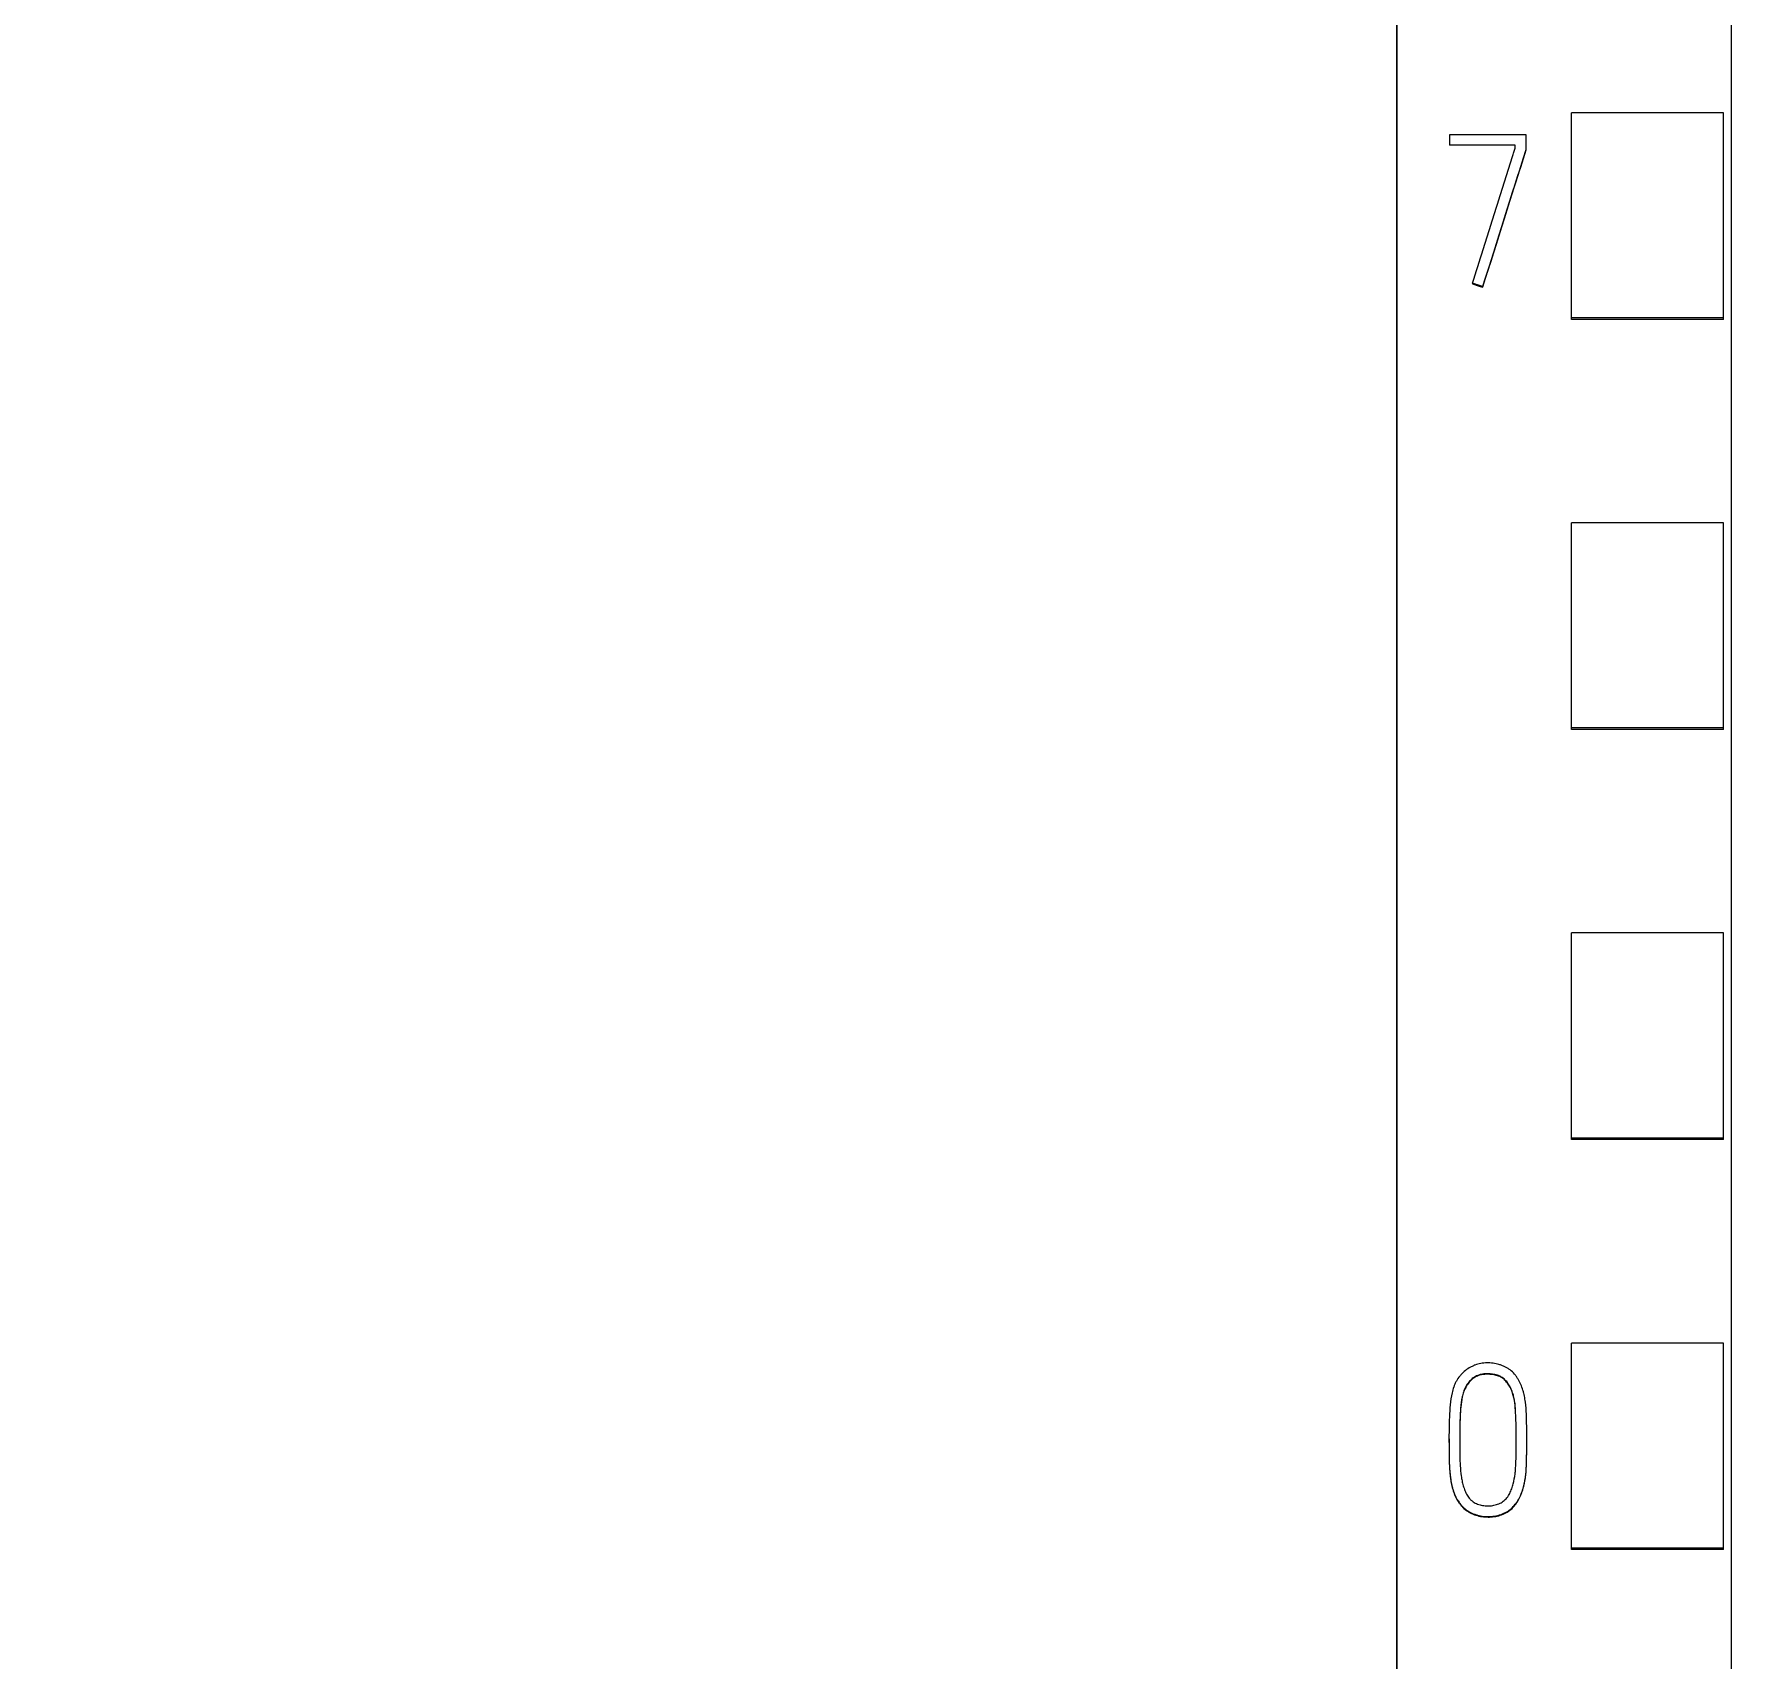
# Model space of a CAD drawing. Header units: millimetres. Extents: x 1359 to 3577, y 1336 to 3557.
# Drawn here: x 2558.42 to 2580.77, y 2979.45 to 3000.87 of the extents above; entities that cross this region are included whole.
import ezdxf

# ---------------------------------------------------------------- set-up
doc = ezdxf.new("R2010")
doc.units = ezdxf.units.MM
doc.set_wipeout_variables(frame=1)
doc.layers.add('000-PI-Oprema', color=30, linetype='Continuous', lineweight=5)

msp = doc.modelspace()

# ---------------------------------------------------------------- linework, layer by layer
at = {"layer": '000-PI-Oprema', "color": 0, "linetype": 'ByBlock', "lineweight": 0}
for p, q in [((2580.771, 3038.956), (2580.771, 2930.141)), ((2578.671, 2997.128), (2578.671, 2999.83)), ((2580.671, 2999.83), (2578.671, 2999.83)), ((2580.671, 2997.128), (2580.671, 2999.83)), ((2577.069, 2999.403), (2577.069, 2999.544)), ((2577.069, 2999.544), (2578.068, 2999.544)), ((2578.068, 2999.544), (2578.068, 2999.342)), ((2577.069, 2999.403), (2577.069, 2999.397)), ((2577.929, 2999.403), (2577.069, 2999.403)), ((2577.929, 2999.364), (2577.929, 2999.403)), ((2578.068, 2999.342), (2578.068, 2999.336)), ((2577.366, 2997.583), (2577.366, 2997.577)), ((2577.499, 2997.539), (2577.499, 2997.532)), ((2578.671, 2997.106), (2578.671, 2997.128)), ((2580.671, 2997.128), (2578.671, 2997.128)), ((2580.671, 2997.106), (2578.671, 2997.106)), ((2580.671, 2997.106), (2580.671, 2997.128)), ((2578.671, 2991.727), (2578.671, 2994.429)), ((2580.671, 2994.429), (2578.671, 2994.429)), ((2580.671, 2991.727), (2580.671, 2994.429)), ((2578.671, 2991.706), (2578.671, 2991.727)), ((2580.671, 2991.727), (2578.671, 2991.727)), ((2580.671, 2991.706), (2578.671, 2991.706)), ((2580.671, 2991.706), (2580.671, 2991.727)), ((2578.671, 2986.325), (2578.671, 2989.027)), ((2580.671, 2989.027), (2578.671, 2989.027)), ((2580.671, 2986.325), (2580.671, 2989.027)), ((2578.671, 2986.306), (2578.671, 2986.325)), ((2580.671, 2986.325), (2578.671, 2986.325)), ((2580.671, 2986.306), (2578.671, 2986.306)), ((2580.671, 2986.306), (2580.671, 2986.325)), ((2578.671, 2980.924), (2578.671, 2983.625)), ((2580.671, 2983.625), (2578.671, 2983.625)), ((2580.671, 2980.924), (2580.671, 2983.625)), ((2577.057, 2982.364), (2577.057, 2982.358)), ((2578.08, 2982.316), (2578.08, 2982.322)), ((2578.671, 2980.906), (2578.671, 2980.924)), ((2580.671, 2980.924), (2578.671, 2980.924)), ((2580.671, 2980.906), (2580.671, 2980.924)), ((2580.671, 2980.906), (2578.671, 2980.906))]:
    msp.add_line(p, q, dxfattribs=at)
at = {"layer": '000-PI-Oprema', "color": 18, "linetype": 'ByBlock', "lineweight": 0, "true_color": 0x000000}
for centre, major_axis, ratio, start_param, end_param in [((2573.138, 2922.611), (311.804, 993.193), 0.017605, 1.49899, 1.500811), ((2573.112, 2922.165), (312.699, 996.069), 0.017657, 1.498788, 1.500604)]:
    msp.add_ellipse(centre, major_axis=major_axis, ratio=ratio, start_param=start_param, end_param=end_param, dxfattribs=at)
at = {"layer": '000-PI-Oprema', "color": 0, "linetype": 'ByBlock', "lineweight": 0}
for points, knots in [([(2577.366, 2997.583), (2577.413, 2997.731), (2577.46, 2997.88), (2577.53, 2998.103), (2577.553, 2998.177), (2577.6, 2998.325), (2577.623, 2998.4), (2577.658, 2998.511), (2577.67, 2998.548), (2577.693, 2998.622), (2577.705, 2998.659), (2577.74, 2998.771), (2577.764, 2998.845), (2577.81, 2998.994), (2577.834, 2999.068), (2577.869, 2999.179), (2577.881, 2999.216), (2577.899, 2999.272), (2577.905, 2999.29), (2577.914, 2999.318), (2577.917, 2999.327), (2577.923, 2999.346), (2577.926, 2999.355), (2577.929, 2999.364)], [0, 0, 0, 0, 0.25, 0.25, 0.375, 0.375, 0.5, 0.5, 0.5625, 0.5625, 0.625, 0.625, 0.75, 0.75, 0.875, 0.875, 0.9375, 0.9375, 0.96875, 0.96875, 0.984375, 0.984375, 1, 1, 1, 1]), ([(2577.398, 2983.335), (2577.423, 2983.345), (2577.449, 2983.352), (2577.502, 2983.362), (2577.529, 2983.364), (2577.583, 2983.365), (2577.61, 2983.363), (2577.663, 2983.356), (2577.689, 2983.35), (2577.728, 2983.339), (2577.741, 2983.335), (2577.766, 2983.325), (2577.791, 2983.315), (2577.815, 2983.302), (2577.832, 2983.292), (2577.838, 2983.288), (2577.849, 2983.28), (2577.855, 2983.276), (2577.882, 2983.256), (2577.901, 2983.238), (2577.927, 2983.207), (2577.936, 2983.197), (2577.952, 2983.175), (2577.959, 2983.163), (2577.98, 2983.129), (2577.992, 2983.105), (2578.013, 2983.056), (2578.022, 2983.031), (2578.034, 2982.992), (2578.038, 2982.979), (2578.044, 2982.953), (2578.053, 2982.914), (2578.068, 2982.822), (2578.073, 2982.743), (2578.078, 2982.638), (2578.079, 2982.585), (2578.08, 2982.479), (2578.08, 2982.426), (2578.08, 2982.32), (2578.081, 2982.214), (2578.079, 2982.108), (2578.076, 2982.002), (2578.073, 2981.949), (2578.062, 2981.844), (2578.054, 2981.791), (2578.037, 2981.726), (2578.033, 2981.713), (2578.025, 2981.687), (2578.02, 2981.674), (2578.006, 2981.637), (2577.996, 2981.612), (2577.977, 2981.576), (2577.971, 2981.564), (2577.957, 2981.541), (2577.949, 2981.529), (2577.926, 2981.497), (2577.909, 2981.476), (2577.88, 2981.448), (2577.87, 2981.439), (2577.853, 2981.427), (2577.848, 2981.423), (2577.837, 2981.415), (2577.831, 2981.411), (2577.802, 2981.394), (2577.778, 2981.382), (2577.74, 2981.367), (2577.727, 2981.363), (2577.701, 2981.356), (2577.688, 2981.353), (2577.648, 2981.345), (2577.621, 2981.342), (2577.581, 2981.34), (2577.567, 2981.34), (2577.54, 2981.341), (2577.526, 2981.342), (2577.486, 2981.347), (2577.46, 2981.352), (2577.421, 2981.362), (2577.408, 2981.366), (2577.382, 2981.375), (2577.37, 2981.38), (2577.333, 2981.397), (2577.309, 2981.411), (2577.277, 2981.435), (2577.266, 2981.443), (2577.246, 2981.462), (2577.236, 2981.471), (2577.209, 2981.501), (2577.192, 2981.523), (2577.17, 2981.557), (2577.163, 2981.569), (2577.15, 2981.592), (2577.144, 2981.604), (2577.128, 2981.641), (2577.118, 2981.666), (2577.106, 2981.705), (2577.103, 2981.718), (2577.096, 2981.744), (2577.093, 2981.757), (2577.085, 2981.797), (2577.08, 2981.824), (2577.062, 2981.956), (2577.059, 2982.063), (2577.057, 2982.224), (2577.057, 2982.278), (2577.056, 2982.385), (2577.057, 2982.438), (2577.058, 2982.545), (2577.059, 2982.599), (2577.064, 2982.705), (2577.067, 2982.759), (2577.078, 2982.865), (2577.085, 2982.917), (2577.103, 2982.996), (2577.111, 2983.022), (2577.124, 2983.06), (2577.129, 2983.073), (2577.141, 2983.099), (2577.147, 2983.111), (2577.166, 2983.147), (2577.182, 2983.17), (2577.208, 2983.202), (2577.217, 2983.212), (2577.236, 2983.232), (2577.246, 2983.242), (2577.277, 2983.269), (2577.299, 2983.285), (2577.335, 2983.306), (2577.347, 2983.313), (2577.366, 2983.322), (2577.375, 2983.326), (2577.386, 2983.331), (2577.391, 2983.333), (2577.394, 2983.334), (2577.396, 2983.335), (2577.398, 2983.335)], [0, 0, 0, 0, 0.015625, 0.015625, 0.03125, 0.03125, 0.046875, 0.046875, 0.0625, 0.0625, 0.070313, 0.070313, 0.078125, 0.085938, 0.085938, 0.089844, 0.089844, 0.09375, 0.09375, 0.109375, 0.109375, 0.117188, 0.117188, 0.125, 0.125, 0.140625, 0.140625, 0.15625, 0.15625, 0.164063, 0.164063, 0.171875, 0.1875, 0.21875, 0.21875, 0.25, 0.25, 0.28125, 0.28125, 0.3125, 0.34375, 0.34375, 0.375, 0.375, 0.40625, 0.40625, 0.414063, 0.414063, 0.421875, 0.421875, 0.4375, 0.4375, 0.445313, 0.445313, 0.453125, 0.453125, 0.46875, 0.46875, 0.476563, 0.476563, 0.480469, 0.480469, 0.484375, 0.484375, 0.5, 0.5, 0.507813, 0.507813, 0.515625, 0.515625, 0.53125, 0.53125, 0.539063, 0.539063, 0.546875, 0.546875, 0.5625, 0.5625, 0.570313, 0.570313, 0.578125, 0.578125, 0.59375, 0.59375, 0.601563, 0.601563, 0.609375, 0.609375, 0.625, 0.625, 0.632813, 0.632813, 0.640625, 0.640625, 0.65625, 0.65625, 0.664063, 0.664063, 0.671875, 0.671875, 0.6875, 0.6875, 0.75, 0.75, 0.78125, 0.78125, 0.8125, 0.8125, 0.84375, 0.84375, 0.875, 0.875, 0.90625, 0.90625, 0.921875, 0.921875, 0.929688, 0.929688, 0.9375, 0.9375, 0.953125, 0.953125, 0.960938, 0.960938, 0.96875, 0.96875, 0.984375, 0.984375, 0.992188, 0.992188, 0.996094, 0.998047, 0.999023, 0.999023, 1, 1, 1, 1]), ([(2577.741, 2983.183), (2577.761, 2983.172), (2577.778, 2983.158), (2577.81, 2983.127), (2577.824, 2983.109), (2577.85, 2983.072), (2577.86, 2983.053), (2577.88, 2983.012), (2577.888, 2982.991), (2577.909, 2982.928), (2577.918, 2982.884), (2577.927, 2982.818), (2577.929, 2982.796), (2577.932, 2982.751), (2577.933, 2982.729), (2577.938, 2982.617), (2577.941, 2982.528), (2577.943, 2982.349), (2577.942, 2982.26), (2577.94, 2982.125), (2577.939, 2982.058), (2577.935, 2981.991), (2577.932, 2981.947), (2577.93, 2981.925), (2577.921, 2981.858), (2577.913, 2981.814), (2577.897, 2981.75), (2577.89, 2981.728), (2577.879, 2981.697), (2577.875, 2981.686), (2577.866, 2981.666), (2577.856, 2981.645), (2577.845, 2981.626), (2577.833, 2981.607), (2577.827, 2981.598), (2577.806, 2981.571), (2577.79, 2981.556), (2577.763, 2981.535), (2577.753, 2981.529), (2577.734, 2981.518), (2577.723, 2981.513), (2577.703, 2981.505), (2577.692, 2981.501), (2577.671, 2981.494), (2577.66, 2981.492), (2577.627, 2981.485), (2577.605, 2981.482), (2577.571, 2981.481), (2577.56, 2981.482), (2577.537, 2981.483), (2577.526, 2981.484), (2577.493, 2981.488), (2577.471, 2981.493), (2577.439, 2981.503), (2577.428, 2981.507), (2577.408, 2981.516), (2577.388, 2981.527), (2577.369, 2981.539), (2577.356, 2981.55), (2577.352, 2981.553), (2577.343, 2981.561), (2577.339, 2981.565), (2577.328, 2981.577), (2577.32, 2981.585), (2577.307, 2981.603), (2577.301, 2981.613), (2577.284, 2981.642), (2577.274, 2981.662), (2577.258, 2981.704), (2577.251, 2981.725), (2577.241, 2981.757), (2577.238, 2981.768), (2577.233, 2981.79), (2577.226, 2981.822), (2577.22, 2981.855), (2577.211, 2981.921), (2577.207, 2981.965), (2577.199, 2982.096), (2577.198, 2982.185), (2577.198, 2982.317), (2577.198, 2982.361), (2577.199, 2982.449), (2577.199, 2982.582), (2577.204, 2982.714), (2577.215, 2982.824), (2577.217, 2982.846), (2577.224, 2982.889), (2577.228, 2982.911), (2577.236, 2982.943), (2577.239, 2982.954), (2577.245, 2982.975), (2577.249, 2982.985), (2577.26, 2983.016), (2577.269, 2983.036), (2577.286, 2983.065), (2577.291, 2983.074), (2577.304, 2983.092), (2577.31, 2983.101), (2577.332, 2983.127), (2577.347, 2983.143), (2577.372, 2983.164), (2577.381, 2983.17), (2577.4, 2983.182), (2577.41, 2983.188), (2577.439, 2983.202), (2577.46, 2983.209), (2577.504, 2983.218), (2577.526, 2983.22), (2577.57, 2983.221), (2577.592, 2983.22), (2577.636, 2983.216), (2577.657, 2983.212), (2577.689, 2983.204), (2577.7, 2983.201), (2577.715, 2983.195), (2577.721, 2983.193), (2577.728, 2983.189), (2577.731, 2983.188), (2577.736, 2983.185), (2577.738, 2983.184), (2577.741, 2983.183)], [0, 0, 0, 0, 0.015625, 0.015625, 0.03125, 0.03125, 0.046875, 0.046875, 0.0625, 0.0625, 0.09375, 0.09375, 0.109375, 0.109375, 0.125, 0.125, 0.1875, 0.1875, 0.25, 0.25, 0.28125, 0.296875, 0.296875, 0.3125, 0.3125, 0.34375, 0.34375, 0.359375, 0.359375, 0.367188, 0.367188, 0.375, 0.382813, 0.382813, 0.390625, 0.390625, 0.40625, 0.40625, 0.414063, 0.414063, 0.421875, 0.421875, 0.429688, 0.429688, 0.4375, 0.4375, 0.453125, 0.453125, 0.460938, 0.460938, 0.46875, 0.46875, 0.484375, 0.484375, 0.492188, 0.492188, 0.5, 0.507813, 0.507813, 0.511719, 0.511719, 0.515625, 0.515625, 0.523438, 0.523438, 0.53125, 0.53125, 0.546875, 0.546875, 0.5625, 0.5625, 0.570313, 0.570313, 0.578125, 0.59375, 0.59375, 0.625, 0.625, 0.6875, 0.6875, 0.71875, 0.71875, 0.75, 0.8125, 0.8125, 0.828125, 0.828125, 0.84375, 0.84375, 0.851563, 0.851563, 0.859375, 0.859375, 0.875, 0.875, 0.882813, 0.882813, 0.890625, 0.890625, 0.90625, 0.90625, 0.914063, 0.914063, 0.921875, 0.921875, 0.9375, 0.9375, 0.953125, 0.953125, 0.96875, 0.96875, 0.984375, 0.984375, 0.992187, 0.992187, 0.996094, 0.996094, 0.998047, 0.998047, 1, 1, 1, 1]), ([(2577.741, 2983.176), (2577.721, 2983.187), (2577.7, 2983.195), (2577.668, 2983.203), (2577.657, 2983.206), (2577.635, 2983.209), (2577.623, 2983.211), (2577.59, 2983.214), (2577.568, 2983.215), (2577.523, 2983.214), (2577.501, 2983.211), (2577.468, 2983.204), (2577.457, 2983.201), (2577.436, 2983.194), (2577.426, 2983.19), (2577.406, 2983.18), (2577.396, 2983.174), (2577.377, 2983.161), (2577.368, 2983.154), (2577.351, 2983.14), (2577.343, 2983.132), (2577.328, 2983.116), (2577.32, 2983.107), (2577.299, 2983.08), (2577.287, 2983.062), (2577.271, 2983.032), (2577.266, 2983.022), (2577.257, 2983.002), (2577.253, 2982.991), (2577.242, 2982.959), (2577.236, 2982.938), (2577.221, 2982.873), (2577.216, 2982.829), (2577.207, 2982.74), (2577.205, 2982.696), (2577.201, 2982.606), (2577.2, 2982.562), (2577.199, 2982.473), (2577.199, 2982.428), (2577.198, 2982.345), (2577.198, 2982.307), (2577.198, 2982.268)], [0, 0, 0, 0, 0.050692, 0.050692, 0.076038, 0.076038, 0.101384, 0.101384, 0.152076, 0.152076, 0.202768, 0.202768, 0.228114, 0.228114, 0.25346, 0.25346, 0.278806, 0.278806, 0.304152, 0.304152, 0.329498, 0.329498, 0.354844, 0.354844, 0.405536, 0.405536, 0.430882, 0.430882, 0.456228, 0.456228, 0.506919, 0.506919, 0.608303, 0.608303, 0.709687, 0.709687, 0.811071, 0.811071, 0.912455, 0.912455, 1, 1, 1, 1]), ([(2577.942, 2982.364), (2577.942, 2982.39), (2577.942, 2982.416), (2577.941, 2982.53), (2577.938, 2982.618), (2577.932, 2982.751), (2577.929, 2982.795), (2577.917, 2982.882), (2577.908, 2982.924), (2577.891, 2982.977), (2577.887, 2982.987), (2577.879, 2983.008), (2577.874, 2983.018), (2577.86, 2983.048), (2577.849, 2983.067), (2577.83, 2983.095), (2577.823, 2983.104), (2577.809, 2983.121), (2577.794, 2983.137), (2577.777, 2983.152), (2577.764, 2983.162), (2577.76, 2983.165), (2577.75, 2983.171), (2577.746, 2983.174), (2577.741, 2983.176)], [0, 0, 0, 0, 0.088977, 0.088977, 0.392651, 0.392651, 0.544488, 0.544488, 0.696326, 0.696326, 0.734285, 0.734285, 0.772244, 0.772244, 0.848163, 0.848163, 0.886122, 0.886122, 0.924081, 0.962041, 0.962041, 0.98102, 0.98102, 1, 1, 1, 1]), ([(2577.057, 2982.358), (2577.057, 2982.294), (2577.057, 2982.23), (2577.059, 2982.113), (2577.06, 2982.059), (2577.064, 2981.979), (2577.065, 2981.952), (2577.07, 2981.898), (2577.073, 2981.871), (2577.084, 2981.791), (2577.094, 2981.738), (2577.114, 2981.674), (2577.118, 2981.661), (2577.128, 2981.636), (2577.133, 2981.623), (2577.15, 2981.587), (2577.162, 2981.563), (2577.184, 2981.529), (2577.192, 2981.518), (2577.208, 2981.497), (2577.216, 2981.486), (2577.244, 2981.456), (2577.263, 2981.438), (2577.296, 2981.414), (2577.307, 2981.407), (2577.331, 2981.393), (2577.343, 2981.387), (2577.379, 2981.369), (2577.405, 2981.36), (2577.444, 2981.349), (2577.457, 2981.346), (2577.484, 2981.341), (2577.497, 2981.339), (2577.537, 2981.335), (2577.564, 2981.334), (2577.605, 2981.335), (2577.618, 2981.336), (2577.645, 2981.339), (2577.658, 2981.341), (2577.698, 2981.348), (2577.724, 2981.355), (2577.762, 2981.369), (2577.774, 2981.375), (2577.799, 2981.386), (2577.811, 2981.393), (2577.845, 2981.414), (2577.867, 2981.43), (2577.906, 2981.467), (2577.924, 2981.488), (2577.948, 2981.521), (2577.955, 2981.532), (2577.969, 2981.555), (2577.976, 2981.567), (2577.994, 2981.603), (2578.005, 2981.628), (2578.024, 2981.678), (2578.032, 2981.703), (2578.046, 2981.756), (2578.052, 2981.782), (2578.061, 2981.835), (2578.072, 2981.915), (2578.076, 2981.995), (2578.079, 2982.101), (2578.08, 2982.191), (2578.08, 2982.28), (2578.08, 2982.316)], [0, 0, 0, 0, 0.074801, 0.074801, 0.137845, 0.137845, 0.169367, 0.169367, 0.200889, 0.200889, 0.263933, 0.263933, 0.279694, 0.279694, 0.295455, 0.295455, 0.326976, 0.326976, 0.342737, 0.342737, 0.358498, 0.358498, 0.39002, 0.39002, 0.405781, 0.405781, 0.421542, 0.421542, 0.453064, 0.453064, 0.468825, 0.468825, 0.484586, 0.484586, 0.516108, 0.516108, 0.531869, 0.531869, 0.54763, 0.54763, 0.579151, 0.579151, 0.594912, 0.594912, 0.610673, 0.610673, 0.642195, 0.642195, 0.673717, 0.673717, 0.689478, 0.689478, 0.705239, 0.705239, 0.736761, 0.736761, 0.768283, 0.768283, 0.799805, 0.799805, 0.831326, 0.89437, 0.89437, 0.957414, 1, 1, 1, 1])]:
    msp.add_open_spline(points, degree=3, knots=knots, dxfattribs=at)
for points, weights in [([(2577.499, 2997.539), (2577.433, 2997.561), (2577.366, 2997.583)], [0.50000090382, 0.49999909618, 0.50000090382]), ([(2577.366, 2997.577), (2577.433, 2997.554), (2577.499, 2997.532)], [0.500000438463, 0.499999561537, 0.500000438463])]:
    msp.add_rational_spline(points, weights, degree=2, dxfattribs=at)

# ---------------------------------------------------------------- wipeouts: each hides what was drawn before it
msp.add_wipeout([(2541.571, 3053.556), (2576.371, 3053.556), (2576.371, 2906.55), (2541.571, 2906.55)])

# ---------------------------------------------------------------- next in the draw order: linework, layer by layer
at = {"color": 0, "linetype": 'ByBlock', "lineweight": 0, "ltscale": 0.25}
msp.add_lwpolyline([(2541.571, 3053.556), (2576.371, 3053.556), (2576.371, 2906.55), (2541.571, 2906.55), (2541.571, 3053.556)], dxfattribs=at)
at = {"layer": '000-PI-Oprema', "color": 0, "linetype": 'ByBlock', "lineweight": 0}
msp.add_line((2576.371, 3041.237), (2576.371, 2927.819), dxfattribs=at)
msp.add_open_spline([(2576.371, 2914.556), (2576.371, 2915.409), (2576.371, 2917.074), (2576.371, 2919.407), (2576.371, 2921.523), (2576.371, 2924.292), (2576.371, 2928.193), (2576.371, 2934.106), (2576.371, 2943.566), (2576.371, 2956.677), (2576.371, 2973.907), (2576.371, 2992.549), (2576.371, 3009.598), (2576.371, 3024.795), (2576.371, 3035.147), (2576.371, 3043.489), (2576.371, 3048.516), (2576.371, 3051.964), (2576.371, 3053.556)], degree=3, knots=[0, 0, 0, 0, 0.018357, 0.035822, 0.050221, 0.063898, 0.09543, 0.134182, 0.191169, 0.299064, 0.416456, 0.562341, 0.701008, 0.784589, 0.890964, 0.925157, 0.965428, 1, 1, 1, 1], dxfattribs=at)

doc.saveas('drawing.dxf')
